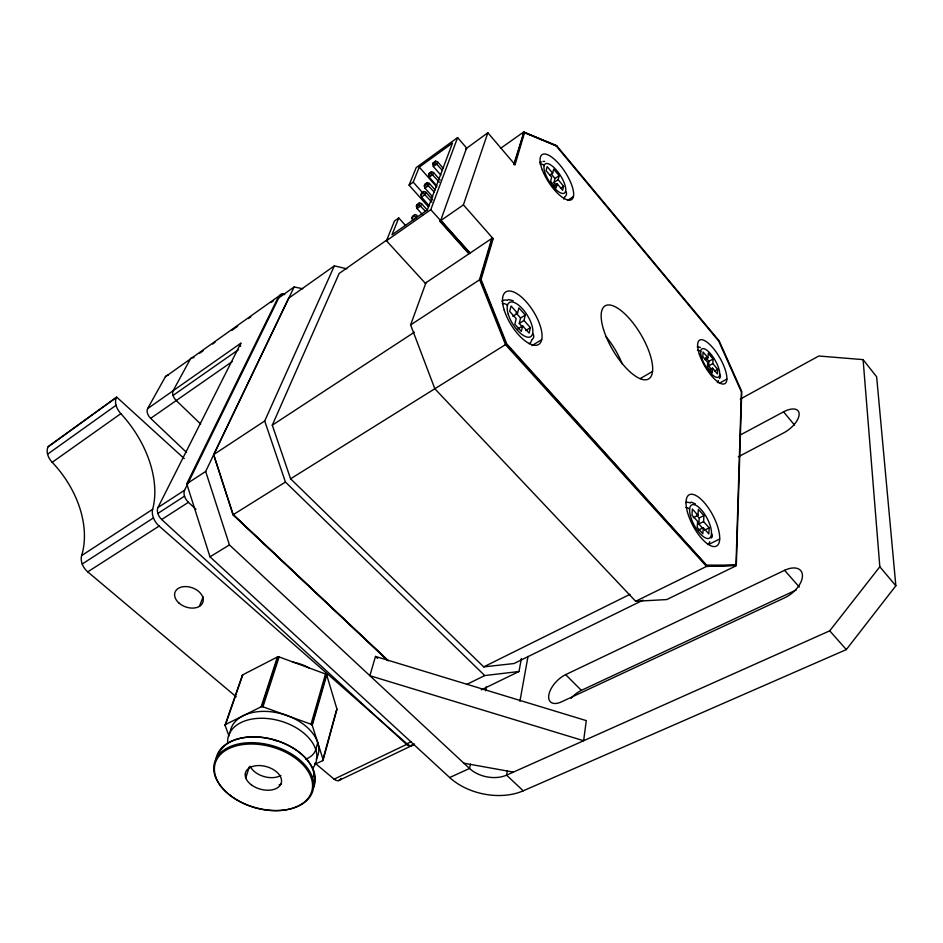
<?xml version="1.0" encoding="UTF-8"?>
<svg xmlns="http://www.w3.org/2000/svg" width="943" height="943" viewBox="0 0 943 943"><rect width="100%" height="100%" fill="white"/><g stroke="black" fill="none" stroke-linecap="round" stroke-linejoin="round"><path stroke-width="1.41" d="M500.509 148.393L523.33 132.256L556.111 145.823L718.731 341.107L741.398 391.97L735.964 565.871L666.772 599.559L635.653 601.292L434.829 388.752L410.629 324.911L426.059 282.452L425.246 283.195L386.453 240.771L394.48 221.016L398.771 217.986L405.549 225.495M693.246 517.766L697.985 515.338L698.362 509.338L703.926 515.585L703.584 521.597L709.148 527.832L708.818 533.915L703.219 527.667L698.457 530.084M704.845 359.566L707.957 357.786L708.252 353.224L713.085 358.988L712.814 363.562L717.658 369.314L717.411 373.947L712.554 368.171L709.419 369.951M703.219 527.667L702.865 533.785L697.219 527.491L697.608 521.385L691.962 515.078L692.374 509.043L697.985 515.338M712.554 368.171L712.271 372.827L707.38 367.027L707.674 362.383L702.771 356.572L703.077 351.987L707.957 357.786M702.547 528.163L698.834 524.013L699.211 518.002L696.429 514.89M711.894 369.75L708.664 365.919L708.947 361.346L705.729 357.515M556.146 145.811L556.9 145.976L523.895 132.126L556.629 145.682L719.191 340.918L741.752 391.463L736.318 565.505L706.531 566.413L635.653 601.292M507.358 770.796L506.58 775.146L523.224 790.823L846.307 649.597L895.85 585.792L876.648 376.823L863.093 359.625L818.795 356.006L740.279 399.101M519.899 701.321L527.997 656.446M481.272 689.875L518.992 671.51L521.396 658.509M470.416 764.16L469.52 768.474L449.681 777.539L209.994 556.818L186.749 483.806L277.478 298.778L294.157 286.943L302.75 288.77M485.551 690.795L486.435 686.48M512.815 316.247L517.554 313.241L518.898 307.866L525.298 315.056L523.99 320.455L530.402 327.634L529.117 333.115L522.67 325.913L517.907 328.895M549.545 175.304L552.669 173.182L553.671 169.162L559.14 175.669L558.162 179.7L563.631 186.207L562.665 190.297L557.172 183.779L554.036 185.901M522.67 325.913L521.326 331.417L514.819 324.156L516.186 318.675L509.68 311.402L511.082 305.992L517.554 313.241M557.172 183.779L556.17 187.893L550.629 181.315L551.655 177.225L546.103 170.648L547.152 166.616L552.669 173.182M521.998 326.502L519.251 323.437L520.583 318.027L525.298 315.056M556.735 185.759L554.001 182.518L555.003 178.475L559.14 175.669M314.891 764.243L322.6 760.695L336.451 710.22A1.745 1.155 14.9 0 0 336.969 709.171L326.726 675.058A1.78 1.202 15.5 0 0 325.535 673.986L279.128 656.941A1.792 1.214 16.9 0 0 277.431 656.953L242.811 674.787A1.768 1.167 17.5 0 0 242.351 675.872M323.084 760.258L336.969 709.171M317.744 742.66L315.775 749.638A13.909 9.913 -20.9 0 1 305.615 759.162M322.6 760.695A1.815 1.155 14.8 0 0 323.131 759.645L312.251 725.344A1.851 1.202 15.4 0 0 311.025 724.248L325.535 673.986M311.815 724.707L326.302 674.434M312.251 725.344L326.726 675.058M375.491 656.434L369.88 675.707L583.634 740.726L586.287 720.617L375.491 656.434L377.624 658.438M215.44 777.008L216.065 777.727M493.165 238.697L492.482 238.343L480.329 279.305L506.191 344.183L707.05 565.859L506.733 343.853L481.083 279.529L493.165 238.697L463.414 204.867L487.849 132.751L515.043 164.707L524.544 132.586M492.482 238.343L491.751 238.485L479.551 279.529L505.483 344.631L706.531 566.413L736.389 565.163L707.144 565.105M514.418 164.365L523.978 132.15L513.735 164.518L515.043 164.707M468.919 253.844L469.826 252.842L440.77 220.226L439.851 221.228L468.919 253.844L425.246 283.195M440.605 220.709L466.585 148.004L457.603 137.595L430.774 209.676L469.826 252.842M245.769 777.892L249.341 766.765M262.001 706.613L278.22 656.776M229.008 736.07L225.165 725.544A1.827 1.179 17.4 0 1 225.636 724.46L261.187 706.79A1.851 1.214 16.7 0 1 262.944 706.79L279.128 656.941M261.187 706.79L277.431 656.953M225.165 725.544L242.811 674.787M225.165 724.919L242.351 675.247M416.181 217.668L417.089 215.299L414.932 214.509L412.445 216.253L411.82 217.868L412.515 220.238L416.181 217.668L414.307 216.112L414.932 214.509M417.054 208.521L416.37 206.163L416.983 204.596L419.446 202.851L421.568 203.653L420.684 205.951L417.054 208.521L422.794 214.921M421.486 197.087L420.814 194.753L421.415 193.221L423.843 191.488L425.941 192.289L425.081 194.529L421.486 197.087L429.301 205.857M424.951 188.14L424.291 185.83L424.869 184.333L427.285 182.6L429.36 183.39L428.511 185.594L424.951 188.14L432.684 196.851M429.195 177.19L428.535 174.915L429.112 173.453L431.493 171.732L433.544 172.522L432.719 174.679L429.195 177.19L436.809 185.83M433.332 166.51L432.684 164.259L433.238 162.833L435.607 161.123L437.623 161.901L436.821 164.011L433.332 166.51L440.852 175.08M416.37 206.163L418.833 204.419L419.446 202.851M420.814 194.753L423.254 193.02L423.843 191.488M424.291 185.83L426.707 184.109L427.285 182.6M428.535 174.915L431.493 171.732M432.684 164.259L435.607 161.123M199.362 606.42L203.134 596.86M398.771 217.986L391.982 234.819L427.344 209.959L452.475 143.1L419.27 167.123L413.211 182.152L409.073 185.134L428.311 206.729M409.073 185.134L416.205 167.583L457.603 137.595M643.055 600.149L513.982 663.542L483.7 666.878L290.585 478.808L272.291 425.163L339.138 273.482L388.174 239.062M388.233 660.807L233.192 514.678L213.66 454.609L264.7 420.991L334.364 265.855L346.812 268.814M186.749 483.806L205.668 471.453L294.157 286.943M412.645 744.605A8.664 5.045 65.7 0 1 406.221 744.121L161.677 519.51A9.324 6.035 56.1 0 1 157.952 507.534L184.58 490.207L280.036 295.242A7.98 4.149 54.4 0 1 284.751 294.664M157.952 507.534L240.83 343.217L147.591 408.649A7.78 4.798 53.4 0 0 150.656 418.362L186.561 452.428M236.221 696.806L87.723 571.847A13.544 9.43 55.6 0 1 81.64 555.568A89.337 63.358 51.3 0 0 52.183 462.306A13.379 8.958 51.6 0 1 48.176 446.699L116.72 397.144L184.239 458.593M147.591 408.649L165.379 376.776L280.036 295.242M48.176 446.699L116.72 397.144M205.668 471.453L229.432 544.936L469.52 768.474A26.84 18 12.2 0 0 506.58 775.146L829.734 630.82L879.831 566.778L863.093 359.625M213.66 454.609L233.004 514.795L387.314 660.218M487.849 132.751L465.736 148.923L466.431 148.416M47.574 454.196L116.048 405.29M199.503 353.354L203.087 350.808M212.623 344.03L215.016 342.333M231.719 330.463L237.683 326.219M248.422 318.593L250.814 316.895M271.101 302.479L273.482 300.782M280.637 295.689L283.03 293.992M52.183 462.306L120.834 413.659A13.839 8.64 52.6 0 1 116.413 397.698M334.364 265.855L288.652 298.2L213.519 455.056M411.82 217.868L414.307 216.112M386.453 240.771L430.774 209.676M173.029 395.447L238.532 349.629M150.656 418.362L232.308 361.523M439.851 221.228L463.414 204.867M554.001 182.518L558.162 179.7M560.507 188.305L563.631 186.207M469.673 253.337L491.751 238.485M567.639 200.423L573.415 196.58M410.629 324.911L480.329 279.305A1.191 0.79 -8.3 0 1 481.083 279.529M272.291 425.163L414.39 332.195M81.64 555.568L152.648 509.314A92.567 61.33 52.5 0 0 120.834 413.659M157.823 513.464L184.522 496.159M82.206 564.008L153.461 517.907M161.677 519.51L188.423 502.301A9.454 5.941 56.2 0 1 184.58 490.207M87.723 571.847L159.131 526.053L407.317 744.086A8.652 5.033 65.7 0 0 413.411 744.628M233.169 514.701L285.434 482.05L484.737 675.565L518.992 671.51M519.251 323.437L523.99 320.455M525.664 330.592L530.402 327.634M290.585 478.808L505.483 344.631M233.216 514.666L387.997 660.418M531.993 345.609L541.718 339.61M209.994 556.818L229.432 544.936M640.097 378.65L652.532 371.459M708.947 361.346L713.085 358.988M708.664 365.919L712.814 363.562M714.546 371.07L717.658 369.314M719.309 383.282L726.864 379.062M739.595 435.36L783.539 411.843A18.4 8.876 -38.2 0 1 799.157 414.095A18.4 8.876 -38.2 0 1 783.68 432.884L738.263 456.836M699.211 518.002L703.926 515.585M698.834 524.013L703.584 521.597M704.409 530.225L709.148 527.832M709.148 544.252L719.686 538.983M483.7 666.878L630.007 594.314M466.632 684.477L484.737 675.565M406.221 744.121L411.443 741.611M314.962 763.076L334.093 779.166L407.317 744.086M410.653 745.889L414.566 744.015M338.561 780.615L411.726 745.677M565.647 674.634L784.6 570.315A20.805 11.681 -39.7 0 1 802.458 575.654A20.805 11.681 -39.7 0 1 784.776 597.744L561.533 701.84A19.037 9.878 -45.9 0 1 548.791 695.215A19.037 9.878 -45.9 0 1 565.647 674.634L581.36 690.37L796.234 589.976M311.39 778.234C313.642 777.798 315.327 771.374 313.418 770.997M543.097 161.418L544.653 161.477M508.324 299.544L513.298 300.77M463.862 763.205L513.381 772.105M690.96 502.089L695.333 503.821M262.944 706.79L311.025 724.248M435.053 162.55L442.456 170.447M430.927 173.194L439.379 182.247M426.707 184.109L434.31 192.148M423.254 193.02L431.906 202.226M418.833 204.419L425.458 211.303M188.423 502.301L195.944 509.314M200.647 424.02L176.258 400.539A7.874 4.715 53.7 0 1 173.111 390.744L190.38 359A7.662 4.444 53.5 0 1 193.963 357.68M516.01 312.911L520.583 318.027M440.027 220.745L469.072 253.349M421.568 203.653L427.285 210.053M425.941 192.289L432.754 199.963M413.211 182.152L422.829 192.985M429.36 183.39L435.136 189.932M829.734 630.82L846.307 649.597M419.27 167.123L436.821 186.997M784.6 570.315L799.322 587.065M433.544 172.522L440.192 180.078M437.623 161.901L443.245 168.337M879.831 566.778L895.85 585.792M551.36 174.149L555.003 178.475M783.539 411.843L794.536 425.069M416.983 204.596L417.949 206.211M424.869 184.333L425.812 185.924M429.112 173.453L430.032 175.044M433.238 162.833L434.145 164.412M264.7 420.991L285.434 482.05M240.512 346.329A8.122 4.503 54.4 0 1 240.83 343.217M274.012 740.043A32.192 20.44 16 0 1 276.287 740.726M215.959 759.186A50.969 32.121 16 0 1 275.179 740.22A50.969 32.121 16 0 1 313.194 788.23M218.352 754.259A50.014 31.543 16 0 1 276.971 740.62A50.014 31.543 16 0 1 313.418 785.083M227.652 742.86A45.677 29.209 16.1 0 1 281.049 721.195A45.677 29.209 16.1 0 1 312.711 768.333M230.068 732.911A45.464 29.209 16.1 0 1 283.407 714.334A45.464 29.209 16.1 0 1 316.235 759.032M292.636 662.104A35.009 23.327 16.2 0 1 309.504 668.139M281.568 783.916A23.151 14.593 16 0 1 279.081 784.918M246.241 775.111A23.151 14.593 16 0 1 245.451 774.026M280.884 775.452A18.459 11.681 16 0 1 263.745 776.478A18.459 11.681 16 0 1 250.166 766.27M501.935 301.265A25.237 10.703 58 0 1 507.617 300.31M531.876 339.61A25.237 10.703 58 0 1 529.058 343.712M502.265 303.563A5.175 4.373 14.7 0 1 507.452 305.414M532.642 333.586A5.128 4.291 12.7 0 1 532.43 339.209M685.726 502.572A23.658 9.241 62 0 1 690.347 503.008M709.808 541.647A23.658 9.241 62 0 1 707.592 544.535M711.482 533.667A4.845 3.678 4.3 0 1 711.34 538.04M685.915 507.511A4.868 3.748 4.9 0 1 689.628 509.208M539.726 162.314A21.901 7.957 56.8 0 1 541.588 162.031M563.619 198.973A21.901 7.957 56.8 0 0 564.869 196.733A4.432 3.961 11.6 0 0 565.611 191.17M539.997 163.999A4.467 4.031 14.3 0 1 544.135 165.662M697.242 346.953A20.51 7.072 60 0 1 700.46 347.637M718.448 380.536A20.51 7.072 60 0 1 717.281 382.552M697.49 350.124A4.244 3.524 2.3 0 1 700.72 351.656M719.709 374.206A4.22 3.466 1.7 0 1 719.368 378.52M605.712 336.25A42.07 16.585 59.2 0 1 622.203 363.904M523.224 790.823A53.68 35.999 12.2 0 1 449.681 777.539M571.045 698.374A18.919 10.067 -46 0 1 581.36 690.37M341.048 778.388A8.393 5.245 66.6 0 1 334.093 779.166M159.131 526.053A14.027 9.1 56.1 0 1 152.648 509.314M165.379 376.776A7.568 4.526 53.2 0 1 168.384 375.302M251.309 784.8A18.612 11.67 16 0 0 281.179 783.303A18.612 11.67 16 0 0 257.651 765.586A18.612 11.67 16 0 0 251.309 784.8M230.033 795.232A51.158 32.121 16 0 0 312.51 791.872A51.158 32.121 16 0 0 248.575 742.719A51.158 32.121 16 0 0 230.033 795.232M230.41 795.644A50.25 31.532 16 0 0 311.414 792.332A50.25 31.532 16 0 0 248.587 744.074A50.25 31.532 16 0 0 230.41 795.644M508.253 314.314A20.121 8.475 58 0 0 530.402 336.828A20.121 8.475 58 0 0 521.408 307.677A20.121 8.475 58 0 0 508.253 314.314M690.488 516.045A18.86 7.32 62 0 0 709.336 538.229A18.86 7.32 62 0 0 701.816 510.363A18.86 7.32 62 0 0 690.488 516.045M545.337 173.724A17.457 6.306 56.8 0 0 564.244 193.197A17.457 6.306 56.8 0 0 554.991 168.549A17.457 6.306 56.8 0 0 545.337 173.724M701.804 358.022A16.337 5.599 59.9 0 0 718.271 377.212A16.337 5.599 59.9 0 0 710.55 353.778A16.337 5.599 59.9 0 0 701.804 358.022M603.544 329.508A42.506 16.031 59.2 0 0 647.982 379.263A42.506 16.031 59.2 0 0 629.217 318.392A42.506 16.031 59.2 0 0 603.544 329.508M504.234 310.141A30.978 13.013 58 0 0 538.335 344.643A30.978 13.013 58 0 0 524.273 299.697A30.978 13.013 58 0 0 504.234 310.141M687.435 512.061A29.044 11.222 62 0 0 716.456 546.08A29.044 11.222 62 0 0 704.68 503.091A29.044 11.222 62 0 0 687.435 512.061M542.272 169.846A26.887 9.666 56.8 0 0 571.352 199.727A26.887 9.666 56.8 0 0 556.948 161.713A26.887 9.666 56.8 0 0 542.272 169.846M699.352 354.273A25.166 8.593 59.9 0 0 724.695 383.73A25.166 8.593 59.9 0 0 712.672 347.59A25.166 8.593 59.9 0 0 699.352 354.273M178.958 603.025A14.805 10.114 20 0 0 202.828 602.424A14.805 10.114 20 0 0 184.969 586.57A14.805 10.114 20 0 0 178.958 603.025"/></g></svg>
